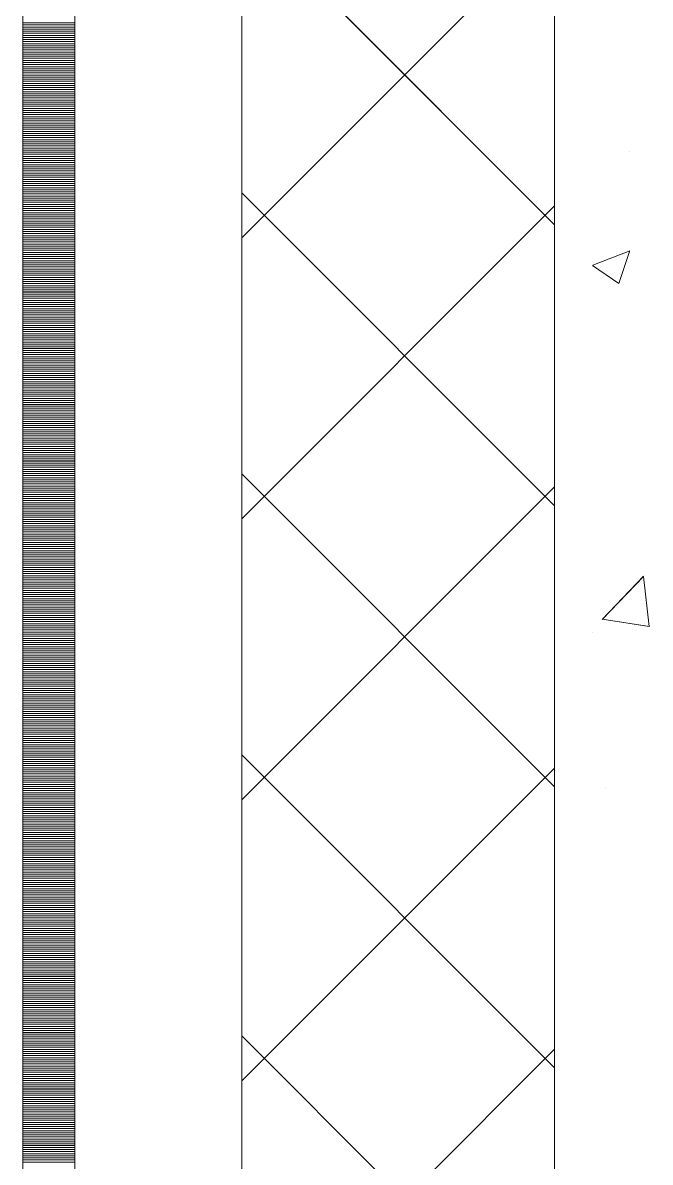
# Model space of a CAD drawing. Header units: millimetres. Extents: x 470010 to 1231400, y -134005 to 421770.
# Drawn here: x 806168 to 806469, y 171361 to 171907 of the extents above; entities that cross this region are included whole.
import ezdxf
from ezdxf.enums import TextEntityAlignment as Align

# ---------------------------------------------------------------- set-up
doc = ezdxf.new("R2010")
doc.units = ezdxf.units.MM
doc.linetypes.add('DASHED', pattern=[19.05, 12.7, -6.35])
doc.layers.get('Defpoints').update_dxf_attribs({"color": 140})
doc.layers.add('АР_Делит', color=120, linetype='Continuous', lineweight=0, plot=False)
for name, color, linetype, lineweight in [('АР_Стены ПЕНОблок', 52, 'Continuous', 20), ('АР_Тонкая', 254, 'Continuous', 5), ('АР_Утеплитель', 31, 'Continuous', 0), ('АР_Штриховка', 8, 'Continuous', 0)]:
    doc.layers.add(name, color=color, linetype=linetype, lineweight=lineweight)
doc.layers.add('РД_Оси_100', color=7, linetype='Continuous', lineweight=0, true_color=0x525252)
doc.styles.add('style1', font='ARIALN.TTF')

# ---------------------------------------------------------------- blocks, each defined once
blk = doc.blocks.new('СОШ_2200_АР_ОСИ_М100_28.05.24')
at = {"layer": 'АР_Делит', "color": 251, "linetype": 'DASHED', "true_color": 0x636466}
blk.add_lwpolyline([(114955, 135155), (114955, -355), (93595.036, -355), (93595.036, 13855), (94145, 13855), (94145, 68320), (66055, 68320), (66055, 13857.73), (83455, 13857.73), (83455, -355), (45245, -355), (45245, 13145), (44695, 13145), (44695, 26755), (45245, 26755), (45245, 68320), (20455, 68320), (20455, 26755), (27955, 26755), (27955, 13145), (-355, 13145), (-355, 100855)], dxfattribs=at)
blk = doc.blocks.new('A$C9108343f')
at = {"layer": 'АР_Стены ПЕНОблок', "color": 18, "linetype": 'Continuous', "lineweight": 20, "true_color": 0x000000}
blk.add_line((140704.09, 313879.49), (140704.09, 237679.49), dxfattribs=at)
at = {"layer": 'АР_Тонкая', "color": 18, "linetype": 'Continuous', "lineweight": 5, "true_color": 0x000000}
for p, q in [((140449.09, 313879.49), (140449.09, 237679.49)), ((140474.09, 313879.49), (140474.09, 237679.49)), ((140474.09, 237679.49), (140474.09, 313879.49)), ((140554.09, 237679.49), (140554.09, 313879.49))]:
    blk.add_line(p, q, dxfattribs=at)
at = {"layer": 'АР_Утеплитель', "color": 18, "linetype": 'Continuous', "lineweight": 0, "true_color": 0x000000}
for p, q in [((140554.09, 313879.49), (140554.09, 237679.49)), ((140704.09, 237679.49), (140704.09, 313879.49))]:
    blk.add_line(p, q, dxfattribs=at)
at = {"layer": 'АР_Штриховка', "color": 18, "linetype": 'Continuous', "lineweight": 0, "true_color": 0x000000}
for p, q in [((140704.09, 272176.49), (140554.09, 272326.49)), ((140554.09, 272170.2), (140704.09, 272320.2)), ((140449.09, 272273.24), (140474.09, 272273.24)), ((140449.09, 272272.24), (140474.09, 272272.24)), ((140449.09, 272271.24), (140474.09, 272271.24)), ((140449.09, 272270.24), (140474.09, 272270.24)), ((140449.09, 272269.24), (140474.09, 272269.24)), ((140449.09, 272268.24), (140474.09, 272268.24)), ((140449.09, 272267.24), (140474.09, 272267.24)), ((140449.09, 272266.24), (140474.09, 272266.24)), ((140449.09, 272265.24), (140474.09, 272265.24)), ((140449.09, 272264.24), (140474.09, 272264.24)), ((140449.09, 272263.24), (140474.09, 272263.24)), ((140449.09, 272262.24), (140474.09, 272262.24)), ((140449.09, 272261.24), (140474.09, 272261.24)), ((140449.09, 272260.24), (140474.09, 272260.24)), ((140449.09, 272259.24), (140474.09, 272259.24)), ((140449.09, 272258.24), (140474.09, 272258.24)), ((140449.09, 272257.24), (140474.09, 272257.24)), ((140449.09, 272256.24), (140474.09, 272256.24)), ((140449.09, 272255.24), (140474.09, 272255.24)), ((140449.09, 272254.24), (140474.09, 272254.24)), ((140449.09, 272253.24), (140474.09, 272253.24)), ((140449.09, 272252.24), (140474.09, 272252.24)), ((140449.09, 272251.24), (140474.09, 272251.24)), ((140449.09, 272250.24), (140474.09, 272250.24)), ((140449.09, 272249.24), (140474.09, 272249.24)), ((140449.09, 272248.24), (140474.09, 272248.24)), ((140449.09, 272247.24), (140474.09, 272247.24)), ((140449.09, 272246.24), (140474.09, 272246.24)), ((140449.09, 272245.24), (140474.09, 272245.24)), ((140449.09, 272244.24), (140474.09, 272244.24)), ((140449.09, 272243.24), (140474.09, 272243.24)), ((140449.09, 272242.24), (140474.09, 272242.24)), ((140449.09, 272241.24), (140474.09, 272241.24)), ((140449.09, 272240.24), (140474.09, 272240.24)), ((140449.09, 272239.24), (140474.09, 272239.24)), ((140449.09, 272238.24), (140474.09, 272238.24)), ((140449.09, 272237.24), (140474.09, 272237.24)), ((140449.09, 272236.24), (140474.09, 272236.24)), ((140449.09, 272235.24), (140474.09, 272235.24)), ((140449.09, 272234.24), (140474.09, 272234.24)), ((140449.09, 272233.24), (140474.09, 272233.24)), ((140449.09, 272232.24), (140474.09, 272232.24)), ((140449.09, 272231.24), (140474.09, 272231.24)), ((140449.09, 272230.24), (140474.09, 272230.24)), ((140449.09, 272229.24), (140474.09, 272229.24)), ((140449.09, 272228.24), (140474.09, 272228.24)), ((140449.09, 272227.24), (140474.09, 272227.24)), ((140449.09, 272226.24), (140474.09, 272226.24)), ((140449.09, 272225.24), (140474.09, 272225.24)), ((140449.09, 272224.24), (140474.09, 272224.24)), ((140449.09, 272223.24), (140474.09, 272223.24)), ((140449.09, 272222.24), (140474.09, 272222.24)), ((140449.09, 272221.24), (140474.09, 272221.24)), ((140449.09, 272220.24), (140474.09, 272220.24)), ((140449.09, 272219.24), (140474.09, 272219.24)), ((140449.09, 272218.24), (140474.09, 272218.24)), ((140449.09, 272217.24), (140474.09, 272217.24)), ((140449.09, 272216.24), (140474.09, 272216.24)), ((140449.09, 272215.24), (140474.09, 272215.24)), ((140449.09, 272214.24), (140474.09, 272214.24)), ((140449.09, 272213.24), (140474.09, 272213.24)), ((140449.09, 272212.24), (140474.09, 272212.24)), ((140449.09, 272211.24), (140474.09, 272211.24)), ((140449.09, 272210.24), (140474.09, 272210.24)), ((140740.09, 272211.55), (140740.09, 272211.55)), ((140449.09, 272209.24), (140474.09, 272209.24)), ((140449.09, 272208.24), (140474.09, 272208.24)), ((140449.09, 272207.24), (140474.09, 272207.24)), ((140449.09, 272206.24), (140474.09, 272206.24)), ((140449.09, 272205.24), (140474.09, 272205.24)), ((140449.09, 272204.24), (140474.09, 272204.24)), ((140449.09, 272203.24), (140474.09, 272203.24)), ((140449.09, 272202.24), (140474.09, 272202.24)), ((140449.09, 272201.24), (140474.09, 272201.24)), ((140449.09, 272200.24), (140474.09, 272200.24)), ((140449.09, 272199.24), (140474.09, 272199.24)), ((140449.09, 272198.24), (140474.09, 272198.24)), ((140449.09, 272197.24), (140474.09, 272197.24)), ((140449.09, 272196.24), (140474.09, 272196.24)), ((140449.09, 272195.24), (140474.09, 272195.24)), ((140449.09, 272194.24), (140474.09, 272194.24)), ((140449.09, 272193.24), (140474.09, 272193.24)), ((140449.09, 272192.24), (140474.09, 272192.24)), ((140449.09, 272191.24), (140474.09, 272191.24)), ((140449.09, 272190.24), (140474.09, 272190.24)), ((140449.09, 272189.24), (140474.09, 272189.24)), ((140449.09, 272188.24), (140474.09, 272188.24)), ((140704.09, 272041.78), (140554.09, 272191.78)), ((140449.09, 272187.24), (140474.09, 272187.24)), ((140449.09, 272186.24), (140474.09, 272186.24)), ((140449.09, 272185.24), (140474.09, 272185.24)), ((140449.09, 272184.24), (140474.09, 272184.24)), ((140449.09, 272183.24), (140474.09, 272183.24)), ((140554.09, 272035.5), (140704.09, 272185.5)), ((140449.09, 272182.24), (140474.09, 272182.24)), ((140449.09, 272181.24), (140474.09, 272181.24)), ((140449.09, 272180.24), (140474.09, 272180.24)), ((140449.09, 272179.24), (140474.09, 272179.24)), ((140449.09, 272178.24), (140474.09, 272178.24)), ((140449.09, 272177.24), (140474.09, 272177.24)), ((140449.09, 272176.24), (140474.09, 272176.24)), ((140449.09, 272175.24), (140474.09, 272175.24)), ((140449.09, 272174.24), (140474.09, 272174.24)), ((140449.09, 272173.24), (140474.09, 272173.24)), ((140449.09, 272172.24), (140474.09, 272172.24)), ((140449.09, 272171.24), (140474.09, 272171.24)), ((140449.09, 272170.24), (140474.09, 272170.24)), ((140449.09, 272169.24), (140474.09, 272169.24)), ((140449.09, 272168.24), (140474.09, 272168.24)), ((140449.09, 272167.24), (140474.09, 272167.24)), ((140449.09, 272166.24), (140474.09, 272166.24)), ((140449.09, 272165.24), (140474.09, 272165.24)), ((140449.09, 272164.24), (140474.09, 272164.24)), ((140449.09, 272163.24), (140474.09, 272163.24)), ((140449.09, 272162.24), (140474.09, 272162.24)), ((140449.09, 272161.24), (140474.09, 272161.24)), ((140722.33, 272157.08), (140740.11, 272163.91)), ((140734.88, 272148.36), (140740.03, 272163.7)), ((140449.09, 272160.24), (140474.09, 272160.24)), ((140449.09, 272159.24), (140474.09, 272159.24)), ((140449.09, 272158.24), (140474.09, 272158.24)), ((140449.09, 272157.24), (140474.09, 272157.24)), ((140449.09, 272156.24), (140474.09, 272156.24)), ((140722.24, 272156.88), (140734.87, 272148.36)), ((140449.09, 272155.24), (140474.09, 272155.24)), ((140449.09, 272154.24), (140474.09, 272154.24)), ((140449.09, 272153.24), (140474.09, 272153.24)), ((140449.09, 272152.24), (140474.09, 272152.24)), ((140449.09, 272151.24), (140474.09, 272151.24)), ((140449.09, 272150.24), (140474.09, 272150.24)), ((140449.09, 272149.24), (140474.09, 272149.24)), ((140449.09, 272148.24), (140474.09, 272148.24)), ((140449.09, 272147.24), (140474.09, 272147.24)), ((140449.09, 272146.24), (140474.09, 272146.24)), ((140449.09, 272145.24), (140474.09, 272145.24)), ((140449.09, 272144.24), (140474.09, 272144.24)), ((140449.09, 272143.24), (140474.09, 272143.24)), ((140449.09, 272142.24), (140474.09, 272142.24)), ((140449.09, 272141.24), (140474.09, 272141.24)), ((140449.09, 272140.24), (140474.09, 272140.24)), ((140449.09, 272139.24), (140474.09, 272139.24)), ((140449.09, 272138.24), (140474.09, 272138.24)), ((140449.09, 272137.24), (140474.09, 272137.24)), ((140449.09, 272136.24), (140474.09, 272136.24)), ((140449.09, 272135.24), (140474.09, 272135.24)), ((140449.09, 272134.24), (140474.09, 272134.24)), ((140449.09, 272133.24), (140474.09, 272133.24)), ((140449.09, 272132.24), (140474.09, 272132.24)), ((140449.09, 272131.24), (140474.09, 272131.24)), ((140449.09, 272130.24), (140474.09, 272130.24)), ((140449.09, 272129.24), (140474.09, 272129.24)), ((140449.09, 272128.24), (140474.09, 272128.24)), ((140449.09, 272127.24), (140474.09, 272127.24)), ((140449.09, 272126.24), (140474.09, 272126.24)), ((140449.09, 272125.24), (140474.09, 272125.24)), ((140449.09, 272124.24), (140474.09, 272124.24)), ((140449.09, 272123.24), (140474.09, 272123.24)), ((140449.09, 272122.24), (140474.09, 272122.24)), ((140449.09, 272121.24), (140474.09, 272121.24)), ((140449.09, 272120.24), (140474.09, 272120.24)), ((140449.09, 272119.24), (140474.09, 272119.24)), ((140449.09, 272118.24), (140474.09, 272118.24)), ((140449.09, 272117.24), (140474.09, 272117.24)), ((140449.09, 272116.24), (140474.09, 272116.24)), ((140449.09, 272115.24), (140474.09, 272115.24)), ((140449.09, 272114.24), (140474.09, 272114.24)), ((140449.09, 272113.24), (140474.09, 272113.24)), ((140449.09, 272112.24), (140474.09, 272112.24)), ((140449.09, 272111.24), (140474.09, 272111.24)), ((140449.09, 272110.24), (140474.09, 272110.24)), ((140449.09, 272109.24), (140474.09, 272109.24)), ((140449.09, 272108.24), (140474.09, 272108.24)), ((140449.09, 272107.24), (140474.09, 272107.24)), ((140449.09, 272106.24), (140474.09, 272106.24)), ((140449.09, 272105.24), (140474.09, 272105.24)), ((140449.09, 272104.24), (140474.09, 272104.24)), ((140449.09, 272103.24), (140474.09, 272103.24)), ((140449.09, 272102.24), (140474.09, 272102.24)), ((140449.09, 272101.24), (140474.09, 272101.24)), ((140449.09, 272100.24), (140474.09, 272100.24)), ((140449.09, 272099.24), (140474.09, 272099.24)), ((140449.09, 272098.24), (140474.09, 272098.24)), ((140449.09, 272097.24), (140474.09, 272097.24)), ((140449.09, 272096.24), (140474.09, 272096.24)), ((140449.09, 272095.24), (140474.09, 272095.24)), ((140449.09, 272094.24), (140474.09, 272094.24)), ((140449.09, 272093.24), (140474.09, 272093.24)), ((140449.09, 272092.24), (140474.09, 272092.24)), ((140449.09, 272091.24), (140474.09, 272091.24)), ((140449.09, 272090.24), (140474.09, 272090.24)), ((140449.09, 272089.24), (140474.09, 272089.24)), ((140449.09, 272088.24), (140474.09, 272088.24)), ((140449.09, 272087.24), (140474.09, 272087.24)), ((140449.09, 272086.24), (140474.09, 272086.24)), ((140449.09, 272085.24), (140474.09, 272085.24)), ((140449.09, 272084.24), (140474.09, 272084.24)), ((140449.09, 272083.24), (140474.09, 272083.24)), ((140449.09, 272082.24), (140474.09, 272082.24)), ((140449.09, 272081.24), (140474.09, 272081.24)), ((140449.09, 272080.24), (140474.09, 272080.24)), ((140449.09, 272079.24), (140474.09, 272079.24)), ((140449.09, 272078.24), (140474.09, 272078.24)), ((140449.09, 272077.24), (140474.09, 272077.24)), ((140449.09, 272076.24), (140474.09, 272076.24)), ((140449.09, 272075.24), (140474.09, 272075.24)), ((140449.09, 272074.24), (140474.09, 272074.24)), ((140449.09, 272073.24), (140474.09, 272073.24)), ((140449.09, 272072.24), (140474.09, 272072.24)), ((140449.09, 272071.24), (140474.09, 272071.24)), ((140449.09, 272070.24), (140474.09, 272070.24)), ((140449.09, 272069.24), (140474.09, 272069.24)), ((140449.09, 272068.24), (140474.09, 272068.24)), ((140449.09, 272067.24), (140474.09, 272067.24)), ((140449.09, 272066.24), (140474.09, 272066.24)), ((140449.09, 272065.24), (140474.09, 272065.24)), ((140449.09, 272064.24), (140474.09, 272064.24)), ((140449.09, 272063.24), (140474.09, 272063.24)), ((140449.09, 272062.24), (140474.09, 272062.24)), ((140449.09, 272061.24), (140474.09, 272061.24)), ((140449.09, 272060.24), (140474.09, 272060.24)), ((140449.09, 272059.24), (140474.09, 272059.24)), ((140449.09, 272058.24), (140474.09, 272058.24)), ((140449.09, 272057.24), (140474.09, 272057.24)), ((140449.09, 272056.24), (140474.09, 272056.24)), ((140449.09, 272055.24), (140474.09, 272055.24)), ((140449.09, 272054.24), (140474.09, 272054.24)), ((140449.09, 272053.24), (140474.09, 272053.24)), ((140449.09, 272052.24), (140474.09, 272052.24)), ((140704.09, 271907.08), (140554.09, 272057.08)), ((140449.09, 272051.24), (140474.09, 272051.24)), ((140449.09, 272050.24), (140474.09, 272050.24)), ((140449.09, 272049.24), (140474.09, 272049.24)), ((140449.09, 272048.24), (140474.09, 272048.24)), ((140449.09, 272047.24), (140474.09, 272047.24)), ((140554.09, 271900.79), (140704.09, 272050.79)), ((140449.09, 272046.24), (140474.09, 272046.24)), ((140449.09, 272045.24), (140474.09, 272045.24)), ((140449.09, 272044.24), (140474.09, 272044.24)), ((140449.09, 272043.24), (140474.09, 272043.24)), ((140449.09, 272042.24), (140474.09, 272042.24)), ((140449.09, 272041.24), (140474.09, 272041.24)), ((140449.09, 272040.24), (140474.09, 272040.24)), ((140449.09, 272039.24), (140474.09, 272039.24)), ((140449.09, 272038.24), (140474.09, 272038.24)), ((140449.09, 272037.24), (140474.09, 272037.24)), ((140449.09, 272036.24), (140474.09, 272036.24)), ((140449.09, 272035.24), (140474.09, 272035.24)), ((140449.09, 272034.24), (140474.09, 272034.24)), ((140449.09, 272033.24), (140474.09, 272033.24)), ((140449.09, 272032.24), (140474.09, 272032.24)), ((140449.09, 272031.24), (140474.09, 272031.24)), ((140449.09, 272030.24), (140474.09, 272030.24)), ((140449.09, 272029.24), (140474.09, 272029.24)), ((140449.09, 272028.24), (140474.09, 272028.24)), ((140449.09, 272027.24), (140474.09, 272027.24)), ((140449.09, 272026.24), (140474.09, 272026.24)), ((140449.09, 272025.24), (140474.09, 272025.24)), ((140449.09, 272024.24), (140474.09, 272024.24)), ((140449.09, 272023.24), (140474.09, 272023.24)), ((140449.09, 272022.24), (140474.09, 272022.24)), ((140449.09, 272021.24), (140474.09, 272021.24)), ((140449.09, 272020.24), (140474.09, 272020.24)), ((140449.09, 272019.24), (140474.09, 272019.24)), ((140449.09, 272018.24), (140474.09, 272018.24)), ((140449.09, 272017.24), (140474.09, 272017.24)), ((140449.09, 272016.24), (140474.09, 272016.24)), ((140449.09, 272015.24), (140474.09, 272015.24)), ((140449.09, 272014.24), (140474.09, 272014.24)), ((140449.09, 272013.24), (140474.09, 272013.24)), ((140449.09, 272012.24), (140474.09, 272012.24)), ((140449.09, 272011.24), (140474.09, 272011.24)), ((140449.09, 272010.24), (140474.09, 272010.24)), ((140449.09, 272009.24), (140474.09, 272009.24)), ((140449.09, 272008.24), (140474.09, 272008.24)), ((140449.09, 272007.24), (140474.09, 272007.24)), ((140449.09, 272006.24), (140474.09, 272006.24)), ((140449.09, 272005.24), (140474.09, 272005.24)), ((140449.09, 272004.24), (140474.09, 272004.24)), ((140449.09, 272003.24), (140474.09, 272003.24)), ((140726.91, 271987.35), (140746.69, 272007.96)), ((140749.48, 271983.84), (140746.67, 272007.96)), ((140449.09, 272002.24), (140474.09, 272002.24)), ((140449.09, 272001.24), (140474.09, 272001.24)), ((140449.09, 272000.24), (140474.09, 272000.24)), ((140449.09, 271999.24), (140474.09, 271999.24)), ((140449.09, 271998.24), (140474.09, 271998.24)), ((140449.09, 271997.24), (140474.09, 271997.24)), ((140449.09, 271996.24), (140474.09, 271996.24)), ((140449.09, 271995.24), (140474.09, 271995.24)), ((140449.09, 271994.24), (140474.09, 271994.24)), ((140449.09, 271993.24), (140474.09, 271993.24)), ((140449.09, 271992.24), (140474.09, 271992.24)), ((140449.09, 271991.24), (140474.09, 271991.24)), ((140449.09, 271990.24), (140474.09, 271990.24)), ((140449.09, 271989.24), (140474.09, 271989.24)), ((140449.09, 271988.24), (140474.09, 271988.24)), ((140449.09, 271987.24), (140474.09, 271987.24)), ((140449.09, 271986.24), (140474.09, 271986.24)), ((140726.89, 271987.39), (140749.48, 271983.88)), ((140449.09, 271985.24), (140474.09, 271985.24)), ((140449.09, 271984.24), (140474.09, 271984.24)), ((140449.09, 271983.24), (140474.09, 271983.24)), ((140449.09, 271982.24), (140474.09, 271982.24)), ((140449.09, 271981.24), (140474.09, 271981.24)), ((140722.13, 271981.04), (140722.13, 271981.04)), ((140449.09, 271980.24), (140474.09, 271980.24)), ((140449.09, 271979.24), (140474.09, 271979.24)), ((140449.09, 271978.24), (140474.09, 271978.24)), ((140449.09, 271977.24), (140474.09, 271977.24)), ((140449.09, 271976.24), (140474.09, 271976.24)), ((140449.09, 271975.24), (140474.09, 271975.24)), ((140449.09, 271974.24), (140474.09, 271974.24)), ((140449.09, 271973.24), (140474.09, 271973.24)), ((140449.09, 271972.24), (140474.09, 271972.24)), ((140449.09, 271971.24), (140474.09, 271971.24)), ((140449.09, 271970.24), (140474.09, 271970.24)), ((140449.09, 271969.24), (140474.09, 271969.24)), ((140449.09, 271968.24), (140474.09, 271968.24)), ((140449.09, 271967.24), (140474.09, 271967.24)), ((140449.09, 271966.24), (140474.09, 271966.24)), ((140449.09, 271965.24), (140474.09, 271965.24)), ((140449.09, 271964.24), (140474.09, 271964.24)), ((140449.09, 271963.24), (140474.09, 271963.24)), ((140449.09, 271962.24), (140474.09, 271962.24)), ((140449.09, 271961.24), (140474.09, 271961.24)), ((140449.09, 271960.24), (140474.09, 271960.24)), ((140449.09, 271959.24), (140474.09, 271959.24)), ((140449.09, 271958.24), (140474.09, 271958.24)), ((140449.09, 271957.24), (140474.09, 271957.24)), ((140449.09, 271956.24), (140474.09, 271956.24)), ((140449.09, 271955.24), (140474.09, 271955.24)), ((140449.09, 271954.24), (140474.09, 271954.24)), ((140449.09, 271953.24), (140474.09, 271953.24)), ((140449.09, 271952.24), (140474.09, 271952.24)), ((140449.09, 271951.24), (140474.09, 271951.24)), ((140449.09, 271950.24), (140474.09, 271950.24)), ((140449.09, 271949.24), (140474.09, 271949.24)), ((140449.09, 271948.24), (140474.09, 271948.24)), ((140449.09, 271947.24), (140474.09, 271947.24)), ((140449.09, 271946.24), (140474.09, 271946.24)), ((140449.09, 271945.24), (140474.09, 271945.24)), ((140449.09, 271944.24), (140474.09, 271944.24)), ((140449.09, 271943.24), (140474.09, 271943.24)), ((140449.09, 271942.24), (140474.09, 271942.24)), ((140449.09, 271941.24), (140474.09, 271941.24)), ((140449.09, 271940.24), (140474.09, 271940.24)), ((140449.09, 271939.24), (140474.09, 271939.24)), ((140449.09, 271938.24), (140474.09, 271938.24)), ((140449.09, 271937.24), (140474.09, 271937.24)), ((140449.09, 271936.24), (140474.09, 271936.24)), ((140449.09, 271935.24), (140474.09, 271935.24)), ((140449.09, 271934.24), (140474.09, 271934.24)), ((140449.09, 271933.24), (140474.09, 271933.24)), ((140449.09, 271932.24), (140474.09, 271932.24)), ((140449.09, 271931.24), (140474.09, 271931.24)), ((140449.09, 271930.24), (140474.09, 271930.24)), ((140449.09, 271929.24), (140474.09, 271929.24)), ((140449.09, 271928.24), (140474.09, 271928.24)), ((140449.09, 271927.24), (140474.09, 271927.24)), ((140449.09, 271926.24), (140474.09, 271926.24)), ((140449.09, 271925.24), (140474.09, 271925.24)), ((140449.09, 271924.24), (140474.09, 271924.24)), ((140449.09, 271923.24), (140474.09, 271923.24)), ((140449.09, 271922.24), (140474.09, 271922.24)), ((140449.09, 271921.24), (140474.09, 271921.24)), ((140704.09, 271772.38), (140554.09, 271922.38)), ((140449.09, 271920.24), (140474.09, 271920.24)), ((140449.09, 271919.24), (140474.09, 271919.24)), ((140449.09, 271918.24), (140474.09, 271918.24)), ((140449.09, 271917.24), (140474.09, 271917.24)), ((140449.09, 271916.24), (140474.09, 271916.24)), ((140449.09, 271915.24), (140474.09, 271915.24)), ((140554.09, 271766.09), (140704.09, 271916.09)), ((140449.09, 271914.24), (140474.09, 271914.24)), ((140449.09, 271913.24), (140474.09, 271913.24)), ((140449.09, 271912.24), (140474.09, 271912.24)), ((140449.09, 271911.24), (140474.09, 271911.24)), ((140449.09, 271910.24), (140474.09, 271910.24)), ((140449.09, 271909.24), (140474.09, 271909.24)), ((140449.09, 271908.24), (140474.09, 271908.24)), ((140449.09, 271907.24), (140474.09, 271907.24)), ((140449.09, 271906.24), (140474.09, 271906.24)), ((140449.09, 271905.24), (140474.09, 271905.24)), ((140728.43, 271906.3), (140728.43, 271906.3)), ((140449.09, 271904.24), (140474.09, 271904.24)), ((140449.09, 271903.24), (140474.09, 271903.24)), ((140449.09, 271902.24), (140474.09, 271902.24)), ((140449.09, 271901.24), (140474.09, 271901.24)), ((140449.09, 271900.24), (140474.09, 271900.24)), ((140449.09, 271899.24), (140474.09, 271899.24)), ((140449.09, 271898.24), (140474.09, 271898.24)), ((140449.09, 271897.24), (140474.09, 271897.24)), ((140449.09, 271896.24), (140474.09, 271896.24)), ((140449.09, 271895.24), (140474.09, 271895.24)), ((140449.09, 271894.24), (140474.09, 271894.24)), ((140449.09, 271893.24), (140474.09, 271893.24)), ((140449.09, 271892.24), (140474.09, 271892.24)), ((140449.09, 271891.24), (140474.09, 271891.24)), ((140449.09, 271890.24), (140474.09, 271890.24)), ((140449.09, 271889.24), (140474.09, 271889.24)), ((140449.09, 271888.24), (140474.09, 271888.24)), ((140449.09, 271887.24), (140474.09, 271887.24)), ((140449.09, 271886.24), (140474.09, 271886.24)), ((140449.09, 271885.24), (140474.09, 271885.24)), ((140449.09, 271884.24), (140474.09, 271884.24)), ((140449.09, 271883.24), (140474.09, 271883.24)), ((140449.09, 271882.24), (140474.09, 271882.24)), ((140449.09, 271881.24), (140474.09, 271881.24)), ((140449.09, 271880.24), (140474.09, 271880.24)), ((140449.09, 271879.24), (140474.09, 271879.24)), ((140449.09, 271878.24), (140474.09, 271878.24)), ((140449.09, 271877.24), (140474.09, 271877.24)), ((140449.09, 271876.24), (140474.09, 271876.24)), ((140449.09, 271875.24), (140474.09, 271875.24)), ((140449.09, 271874.24), (140474.09, 271874.24)), ((140449.09, 271873.24), (140474.09, 271873.24)), ((140449.09, 271872.24), (140474.09, 271872.24)), ((140449.09, 271871.24), (140474.09, 271871.24)), ((140449.09, 271870.24), (140474.09, 271870.24)), ((140449.09, 271869.24), (140474.09, 271869.24)), ((140449.09, 271868.24), (140474.09, 271868.24)), ((140449.09, 271867.24), (140474.09, 271867.24)), ((140449.09, 271866.24), (140474.09, 271866.24)), ((140449.09, 271865.24), (140474.09, 271865.24)), ((140449.09, 271864.24), (140474.09, 271864.24)), ((140449.09, 271863.24), (140474.09, 271863.24)), ((140449.09, 271862.24), (140474.09, 271862.24)), ((140449.09, 271861.24), (140474.09, 271861.24)), ((140449.09, 271860.24), (140474.09, 271860.24)), ((140449.09, 271859.24), (140474.09, 271859.24)), ((140449.09, 271858.24), (140474.09, 271858.24)), ((140449.09, 271857.24), (140474.09, 271857.24)), ((140449.09, 271856.24), (140474.09, 271856.24)), ((140449.09, 271855.24), (140474.09, 271855.24)), ((140449.09, 271854.24), (140474.09, 271854.24)), ((140449.09, 271853.24), (140474.09, 271853.24)), ((140449.09, 271852.24), (140474.09, 271852.24)), ((140449.09, 271851.24), (140474.09, 271851.24)), ((140449.09, 271850.24), (140474.09, 271850.24)), ((140449.09, 271849.24), (140474.09, 271849.24)), ((140449.09, 271848.24), (140474.09, 271848.24)), ((140449.09, 271847.24), (140474.09, 271847.24)), ((140449.09, 271846.24), (140474.09, 271846.24)), ((140449.09, 271845.24), (140474.09, 271845.24)), ((140449.09, 271844.24), (140474.09, 271844.24)), ((140449.09, 271843.24), (140474.09, 271843.24)), ((140449.09, 271842.24), (140474.09, 271842.24)), ((140449.09, 271841.24), (140474.09, 271841.24)), ((140449.09, 271840.24), (140474.09, 271840.24)), ((140449.09, 271839.24), (140474.09, 271839.24)), ((140449.09, 271838.24), (140474.09, 271838.24)), ((140449.09, 271837.24), (140474.09, 271837.24)), ((140449.09, 271836.24), (140474.09, 271836.24)), ((140449.09, 271835.24), (140474.09, 271835.24)), ((140449.09, 271834.24), (140474.09, 271834.24)), ((140449.09, 271833.24), (140474.09, 271833.24)), ((140449.09, 271832.24), (140474.09, 271832.24)), ((140449.09, 271831.24), (140474.09, 271831.24)), ((140449.09, 271830.24), (140474.09, 271830.24)), ((140449.09, 271829.24), (140474.09, 271829.24)), ((140449.09, 271828.24), (140474.09, 271828.24)), ((140449.09, 271827.24), (140474.09, 271827.24)), ((140449.09, 271826.24), (140474.09, 271826.24)), ((140449.09, 271825.24), (140474.09, 271825.24)), ((140449.09, 271824.24), (140474.09, 271824.24)), ((140449.09, 271823.24), (140474.09, 271823.24)), ((140449.09, 271822.24), (140474.09, 271822.24)), ((140449.09, 271821.24), (140474.09, 271821.24)), ((140449.09, 271820.24), (140474.09, 271820.24)), ((140449.09, 271819.24), (140474.09, 271819.24)), ((140449.09, 271818.24), (140474.09, 271818.24)), ((140449.09, 271817.24), (140474.09, 271817.24)), ((140449.09, 271816.24), (140474.09, 271816.24)), ((140449.09, 271815.24), (140474.09, 271815.24)), ((140449.09, 271814.24), (140474.09, 271814.24)), ((140449.09, 271813.24), (140474.09, 271813.24)), ((140449.09, 271812.24), (140474.09, 271812.24)), ((140449.09, 271811.24), (140474.09, 271811.24)), ((140449.09, 271810.24), (140474.09, 271810.24)), ((140449.09, 271809.24), (140474.09, 271809.24)), ((140449.09, 271808.24), (140474.09, 271808.24)), ((140449.09, 271807.24), (140474.09, 271807.24)), ((140449.09, 271806.24), (140474.09, 271806.24)), ((140449.09, 271805.24), (140474.09, 271805.24)), ((140449.09, 271804.24), (140474.09, 271804.24)), ((140449.09, 271803.24), (140474.09, 271803.24)), ((140449.09, 271802.24), (140474.09, 271802.24)), ((140449.09, 271801.24), (140474.09, 271801.24)), ((140449.09, 271800.24), (140474.09, 271800.24)), ((140449.09, 271799.24), (140474.09, 271799.24)), ((140449.09, 271798.24), (140474.09, 271798.24)), ((140449.09, 271797.24), (140474.09, 271797.24)), ((140449.09, 271796.24), (140474.09, 271796.24)), ((140449.09, 271795.24), (140474.09, 271795.24)), ((140449.09, 271794.24), (140474.09, 271794.24)), ((140449.09, 271793.24), (140474.09, 271793.24)), ((140449.09, 271792.24), (140474.09, 271792.24)), ((140449.09, 271791.24), (140474.09, 271791.24)), ((140449.09, 271790.24), (140474.09, 271790.24)), ((140449.09, 271789.24), (140474.09, 271789.24)), ((140449.09, 271788.24), (140474.09, 271788.24)), ((140449.09, 271787.24), (140474.09, 271787.24)), ((140449.09, 271786.24), (140474.09, 271786.24)), ((140449.09, 271785.24), (140474.09, 271785.24)), ((140449.09, 271784.24), (140474.09, 271784.24)), ((140704.09, 271637.67), (140554.09, 271787.67)), ((140449.09, 271783.24), (140474.09, 271783.24)), ((140449.09, 271782.24), (140474.09, 271782.24)), ((140449.09, 271781.24), (140474.09, 271781.24)), ((140449.09, 271780.24), (140474.09, 271780.24)), ((140449.09, 271779.24), (140474.09, 271779.24)), ((140554.09, 271631.39), (140704.09, 271781.39)), ((140449.09, 271778.24), (140474.09, 271778.24)), ((140449.09, 271777.24), (140474.09, 271777.24)), ((140449.09, 271776.24), (140474.09, 271776.24)), ((140449.09, 271775.24), (140474.09, 271775.24)), ((140449.09, 271774.24), (140474.09, 271774.24)), ((140449.09, 271773.24), (140474.09, 271773.24)), ((140449.09, 271772.24), (140474.09, 271772.24)), ((140449.09, 271771.24), (140474.09, 271771.24)), ((140449.09, 271770.24), (140474.09, 271770.24)), ((140449.09, 271769.24), (140474.09, 271769.24)), ((140449.09, 271768.24), (140474.09, 271768.24)), ((140449.09, 271767.24), (140474.09, 271767.24)), ((140449.09, 271766.24), (140474.09, 271766.24)), ((140449.09, 271765.24), (140474.09, 271765.24)), ((140449.09, 271764.24), (140474.09, 271764.24)), ((140449.09, 271763.24), (140474.09, 271763.24)), ((140449.09, 271762.24), (140474.09, 271762.24)), ((140449.09, 271761.24), (140474.09, 271761.24)), ((140449.09, 271760.24), (140474.09, 271760.24)), ((140449.09, 271759.24), (140474.09, 271759.24)), ((140449.09, 271758.24), (140474.09, 271758.24)), ((140449.09, 271757.24), (140474.09, 271757.24)), ((140449.09, 271756.24), (140474.09, 271756.24)), ((140449.09, 271755.24), (140474.09, 271755.24)), ((140449.09, 271754.24), (140474.09, 271754.24)), ((140449.09, 271753.24), (140474.09, 271753.24)), ((140449.09, 271752.24), (140474.09, 271752.24)), ((140449.09, 271751.24), (140474.09, 271751.24)), ((140449.09, 271750.24), (140474.09, 271750.24)), ((140449.09, 271749.24), (140474.09, 271749.24)), ((140449.09, 271748.24), (140474.09, 271748.24)), ((140449.09, 271747.24), (140474.09, 271747.24)), ((140449.09, 271746.24), (140474.09, 271746.24)), ((140449.09, 271745.24), (140474.09, 271745.24)), ((140449.09, 271744.24), (140474.09, 271744.24)), ((140449.09, 271743.24), (140474.09, 271743.24)), ((140449.09, 271742.24), (140474.09, 271742.24)), ((140449.09, 271741.24), (140474.09, 271741.24)), ((140449.09, 271740.24), (140474.09, 271740.24)), ((140449.09, 271739.24), (140474.09, 271739.24)), ((140449.09, 271738.24), (140474.09, 271738.24)), ((140449.09, 271737.24), (140474.09, 271737.24)), ((140449.09, 271736.24), (140474.09, 271736.24)), ((140449.09, 271735.24), (140474.09, 271735.24)), ((140449.09, 271734.24), (140474.09, 271734.24)), ((140449.09, 271733.24), (140474.09, 271733.24)), ((140449.09, 271732.24), (140474.09, 271732.24)), ((140449.09, 271731.24), (140474.09, 271731.24)), ((140449.09, 271730.24), (140474.09, 271730.24)), ((140449.09, 271729.24), (140474.09, 271729.24)), ((140449.09, 271728.24), (140474.09, 271728.24)), ((140449.09, 271727.24), (140474.09, 271727.24))]:
    blk.add_line(p, q, dxfattribs=at)
at = {"layer": 'РД_Оси_100'}
blk.add_blockref('СОШ_2200_АР_ОСИ_М100_28.05.24', (140804.09, 223079.49), dxfattribs=at)
at = {"layer": 'Defpoints', "color": 18, "true_color": 0x000000, "style": 'style1'}
for p in [(143949.34, 316089.12), (143974.98, 281639.5), (143890.4, 273244.71), (143839.99, 264276.81), (143967.75, 254892.38), (12251.96, 104178.14), (12382.58, 96023.14)]:
    blk.add_attdef('АР-ПОМЕЩЕНИЕ:НАИМЕНОВАНИЕ', text='', height=100, dxfattribs=at).set_placement(p, align=Align.MIDDLE)
at = {"layer": 'Defpoints', "color": 18, "true_color": 0x000000, "style": 'style1', "flags": 8}
for p in [(143951.3, 279099.09), (143848.34, 269251.11), (143875.33, 260094.25), (144049.74, 250824.7), (163419.28, 238153.36), (155897.46, 237965.97), (183037.2, 237965.97), (143342.94, 237876.19)]:
    blk.add_attdef('АР-ПОМЕЩЕНИЕ:НАИМЕНОВАНИЕ', text='', height=100, dxfattribs=at).set_placement(p, align=Align.MIDDLE)

msp = doc.modelspace()

# ---------------------------------------------------------------- linework, layer by layer
at = {"layer": 'АР_Стены ПЕНОблок', "color": 18, "linetype": 'Continuous', "lineweight": 20, "true_color": 0x000000}
msp.add_line((806422.706, 213513.251), (806422.706, 137313.251), dxfattribs=at)
at = {"layer": 'АР_Тонкая', "color": 18, "linetype": 'Continuous', "lineweight": 5, "true_color": 0x000000}
for p, q in [((806167.706, 213513.251), (806167.706, 137313.251)), ((806192.706, 213513.251), (806192.706, 137313.251)), ((806192.706, 137313.251), (806192.706, 213513.251)), ((806272.706, 137313.251), (806272.706, 213513.251))]:
    msp.add_line(p, q, dxfattribs=at)
at = {"layer": 'АР_Утеплитель', "color": 18, "linetype": 'Continuous', "lineweight": 0, "true_color": 0x000000}
for p, q in [((806272.706, 213513.251), (806272.706, 137313.251)), ((806422.706, 137313.251), (806422.706, 213513.251))]:
    msp.add_line(p, q, dxfattribs=at)
at = {"layer": 'АР_Штриховка', "color": 18, "linetype": 'Continuous', "lineweight": 0, "true_color": 0x000000}
for p, q in [((806422.706, 171810.246), (806272.706, 171960.246)), ((806272.706, 171803.959), (806422.706, 171953.959)), ((806167.706, 171907), (806192.706, 171907)), ((806167.706, 171906), (806192.706, 171906)), ((806167.706, 171905), (806192.706, 171905)), ((806167.706, 171904), (806192.706, 171904)), ((806167.706, 171903), (806192.706, 171903)), ((806167.706, 171902), (806192.706, 171902)), ((806167.706, 171901), (806192.706, 171901)), ((806167.706, 171900), (806192.706, 171900)), ((806167.706, 171899), (806192.706, 171899)), ((806167.706, 171898), (806192.706, 171898)), ((806167.706, 171897), (806192.706, 171897)), ((806167.706, 171896), (806192.706, 171896)), ((806167.706, 171895), (806192.706, 171895)), ((806167.706, 171894), (806192.706, 171894)), ((806167.706, 171893), (806192.706, 171893)), ((806167.706, 171892), (806192.706, 171892)), ((806167.706, 171891), (806192.706, 171891)), ((806167.706, 171890), (806192.706, 171890)), ((806167.706, 171889), (806192.706, 171889)), ((806167.706, 171888), (806192.706, 171888)), ((806167.706, 171887), (806192.706, 171887)), ((806167.706, 171886), (806192.706, 171886)), ((806167.706, 171885), (806192.706, 171885)), ((806167.706, 171884), (806192.706, 171884)), ((806167.706, 171883), (806192.706, 171883)), ((806167.706, 171882), (806192.706, 171882)), ((806167.706, 171881), (806192.706, 171881)), ((806167.706, 171880), (806192.706, 171880)), ((806167.706, 171879), (806192.706, 171879)), ((806167.706, 171878), (806192.706, 171878)), ((806167.706, 171877), (806192.706, 171877)), ((806167.706, 171876), (806192.706, 171876)), ((806167.706, 171875), (806192.706, 171875)), ((806167.706, 171874), (806192.706, 171874)), ((806167.706, 171873), (806192.706, 171873)), ((806167.706, 171872), (806192.706, 171872)), ((806167.706, 171871), (806192.706, 171871)), ((806167.706, 171870), (806192.706, 171870)), ((806167.706, 171869), (806192.706, 171869)), ((806167.706, 171868), (806192.706, 171868)), ((806167.706, 171867), (806192.706, 171867)), ((806167.706, 171866), (806192.706, 171866)), ((806167.706, 171865), (806192.706, 171865)), ((806167.706, 171864), (806192.706, 171864)), ((806167.706, 171863), (806192.706, 171863)), ((806167.706, 171862), (806192.706, 171862)), ((806167.706, 171861), (806192.706, 171861)), ((806167.706, 171860), (806192.706, 171860)), ((806167.706, 171859), (806192.706, 171859)), ((806167.706, 171858), (806192.706, 171858)), ((806167.706, 171857), (806192.706, 171857)), ((806167.706, 171856), (806192.706, 171856)), ((806167.706, 171855), (806192.706, 171855)), ((806167.706, 171854), (806192.706, 171854)), ((806167.706, 171853), (806192.706, 171853)), ((806167.706, 171852), (806192.706, 171852)), ((806167.706, 171851), (806192.706, 171851)), ((806167.706, 171850), (806192.706, 171850)), ((806167.706, 171849), (806192.706, 171849)), ((806167.706, 171848), (806192.706, 171848)), ((806167.706, 171847), (806192.706, 171847)), ((806167.706, 171846), (806192.706, 171846)), ((806167.706, 171845), (806192.706, 171845)), ((806167.706, 171844), (806192.706, 171844)), ((806167.706, 171843), (806192.706, 171843)), ((806167.706, 171842), (806192.706, 171842)), ((806167.706, 171841), (806192.706, 171841)), ((806167.706, 171840), (806192.706, 171840)), ((806167.706, 171839), (806192.706, 171839)), ((806167.706, 171838), (806192.706, 171838)), ((806167.706, 171837), (806192.706, 171837)), ((806167.706, 171836), (806192.706, 171836)), ((806167.706, 171835), (806192.706, 171835)), ((806167.706, 171834), (806192.706, 171834)), ((806167.706, 171833), (806192.706, 171833)), ((806167.706, 171832), (806192.706, 171832)), ((806167.706, 171831), (806192.706, 171831)), ((806167.706, 171830), (806192.706, 171830)), ((806167.706, 171829), (806192.706, 171829)), ((806167.706, 171828), (806192.706, 171828)), ((806167.706, 171827), (806192.706, 171827)), ((806167.706, 171826), (806192.706, 171826)), ((806167.706, 171825), (806192.706, 171825)), ((806167.706, 171824), (806192.706, 171824)), ((806167.706, 171823), (806192.706, 171823)), ((806167.706, 171822), (806192.706, 171822)), ((806422.706, 171675.542), (806272.706, 171825.542)), ((806167.706, 171821), (806192.706, 171821)), ((806167.706, 171820), (806192.706, 171820)), ((806167.706, 171819), (806192.706, 171819)), ((806167.706, 171818), (806192.706, 171818)), ((806167.706, 171817), (806192.706, 171817)), ((806272.706, 171669.255), (806422.706, 171819.255)), ((806167.706, 171816), (806192.706, 171816)), ((806167.706, 171815), (806192.706, 171815)), ((806167.706, 171814), (806192.706, 171814)), ((806167.706, 171813), (806192.706, 171813)), ((806167.706, 171812), (806192.706, 171812)), ((806167.706, 171811), (806192.706, 171811)), ((806167.706, 171810), (806192.706, 171810)), ((806167.706, 171809), (806192.706, 171809)), ((806167.706, 171808), (806192.706, 171808)), ((806167.706, 171807), (806192.706, 171807)), ((806167.706, 171806), (806192.706, 171806)), ((806167.706, 171805), (806192.706, 171805)), ((806167.706, 171804), (806192.706, 171804)), ((806167.706, 171803), (806192.706, 171803)), ((806167.706, 171802), (806192.706, 171802)), ((806167.706, 171801), (806192.706, 171801)), ((806167.706, 171800), (806192.706, 171800)), ((806167.706, 171799), (806192.706, 171799)), ((806167.706, 171798), (806192.706, 171798)), ((806167.706, 171797), (806192.706, 171797)), ((806167.706, 171796), (806192.706, 171796)), ((806167.706, 171795), (806192.706, 171795)), ((806440.939, 171790.837), (806458.723, 171797.663)), ((806453.491, 171782.113), (806458.641, 171797.462)), ((806167.706, 171794), (806192.706, 171794)), ((806167.706, 171793), (806192.706, 171793)), ((806167.706, 171792), (806192.706, 171792)), ((806167.706, 171791), (806192.706, 171791)), ((806167.706, 171790), (806192.706, 171790)), ((806167.706, 171789), (806192.706, 171789)), ((806440.848, 171790.637), (806453.483, 171782.115)), ((806167.706, 171788), (806192.706, 171788)), ((806167.706, 171787), (806192.706, 171787)), ((806167.706, 171786), (806192.706, 171786)), ((806167.706, 171785), (806192.706, 171785)), ((806167.706, 171784), (806192.706, 171784)), ((806167.706, 171783), (806192.706, 171783)), ((806167.706, 171782), (806192.706, 171782)), ((806167.706, 171781), (806192.706, 171781)), ((806167.706, 171780), (806192.706, 171780)), ((806167.706, 171779), (806192.706, 171779)), ((806167.706, 171778), (806192.706, 171778)), ((806167.706, 171777), (806192.706, 171777)), ((806167.706, 171776), (806192.706, 171776)), ((806167.706, 171775), (806192.706, 171775)), ((806167.706, 171774), (806192.706, 171774)), ((806167.706, 171773), (806192.706, 171773)), ((806167.706, 171772), (806192.706, 171772)), ((806167.706, 171771), (806192.706, 171771)), ((806167.706, 171770), (806192.706, 171770)), ((806167.706, 171769), (806192.706, 171769)), ((806167.706, 171768), (806192.706, 171768)), ((806167.706, 171767), (806192.706, 171767)), ((806167.706, 171766), (806192.706, 171766)), ((806167.706, 171765), (806192.706, 171765)), ((806167.706, 171764), (806192.706, 171764)), ((806167.706, 171763), (806192.706, 171763)), ((806167.706, 171762), (806192.706, 171762)), ((806167.706, 171761), (806192.706, 171761)), ((806167.706, 171760), (806192.706, 171760)), ((806167.706, 171759), (806192.706, 171759)), ((806167.706, 171758), (806192.706, 171758)), ((806167.706, 171757), (806192.706, 171757)), ((806167.706, 171756), (806192.706, 171756)), ((806167.706, 171755), (806192.706, 171755)), ((806167.706, 171754), (806192.706, 171754)), ((806167.706, 171753), (806192.706, 171753)), ((806167.706, 171752), (806192.706, 171752)), ((806167.706, 171751), (806192.706, 171751)), ((806167.706, 171750), (806192.706, 171750)), ((806167.706, 171749), (806192.706, 171749)), ((806167.706, 171748), (806192.706, 171748)), ((806167.706, 171747), (806192.706, 171747)), ((806167.706, 171746), (806192.706, 171746)), ((806167.706, 171745), (806192.706, 171745)), ((806167.706, 171744), (806192.706, 171744)), ((806167.706, 171743), (806192.706, 171743)), ((806167.706, 171742), (806192.706, 171742)), ((806167.706, 171741), (806192.706, 171741)), ((806167.706, 171740), (806192.706, 171740)), ((806167.706, 171739), (806192.706, 171739)), ((806167.706, 171738), (806192.706, 171738)), ((806167.706, 171737), (806192.706, 171737)), ((806167.706, 171736), (806192.706, 171736)), ((806167.706, 171735), (806192.706, 171735)), ((806167.706, 171734), (806192.706, 171734)), ((806167.706, 171733), (806192.706, 171733)), ((806167.706, 171732), (806192.706, 171732)), ((806167.706, 171731), (806192.706, 171731)), ((806167.706, 171730), (806192.706, 171730)), ((806167.706, 171729), (806192.706, 171729)), ((806167.706, 171728), (806192.706, 171728)), ((806167.706, 171727), (806192.706, 171727)), ((806167.706, 171726), (806192.706, 171726)), ((806167.706, 171725), (806192.706, 171725)), ((806167.706, 171724), (806192.706, 171724)), ((806167.706, 171723), (806192.706, 171723)), ((806167.706, 171722), (806192.706, 171722)), ((806167.706, 171721), (806192.706, 171721)), ((806167.706, 171720), (806192.706, 171720)), ((806167.706, 171719), (806192.706, 171719)), ((806167.706, 171718), (806192.706, 171718)), ((806167.706, 171717), (806192.706, 171717)), ((806167.706, 171716), (806192.706, 171716)), ((806167.706, 171715), (806192.706, 171715)), ((806167.706, 171714), (806192.706, 171714)), ((806167.706, 171713), (806192.706, 171713)), ((806167.706, 171712), (806192.706, 171712)), ((806167.706, 171711), (806192.706, 171711)), ((806167.706, 171710), (806192.706, 171710)), ((806167.706, 171709), (806192.706, 171709)), ((806167.706, 171708), (806192.706, 171708)), ((806167.706, 171707), (806192.706, 171707)), ((806167.706, 171706), (806192.706, 171706)), ((806167.706, 171705), (806192.706, 171705)), ((806167.706, 171704), (806192.706, 171704)), ((806167.706, 171703), (806192.706, 171703)), ((806167.706, 171702), (806192.706, 171702)), ((806167.706, 171701), (806192.706, 171701)), ((806167.706, 171700), (806192.706, 171700)), ((806167.706, 171699), (806192.706, 171699)), ((806167.706, 171698), (806192.706, 171698)), ((806167.706, 171697), (806192.706, 171697)), ((806167.706, 171696), (806192.706, 171696)), ((806167.706, 171695), (806192.706, 171695)), ((806167.706, 171694), (806192.706, 171694)), ((806167.706, 171693), (806192.706, 171693)), ((806167.706, 171692), (806192.706, 171692)), ((806167.706, 171691), (806192.706, 171691)), ((806422.706, 171540.838), (806272.706, 171690.838)), ((806167.706, 171690), (806192.706, 171690)), ((806167.706, 171689), (806192.706, 171689)), ((806167.706, 171688), (806192.706, 171688)), ((806167.706, 171687), (806192.706, 171687)), ((806167.706, 171686), (806192.706, 171686)), ((806167.706, 171685), (806192.706, 171685)), ((806167.706, 171684), (806192.706, 171684)), ((806167.706, 171683), (806192.706, 171683)), ((806167.706, 171682), (806192.706, 171682)), ((806167.706, 171681), (806192.706, 171681)), ((806167.706, 171680), (806192.706, 171680)), ((806272.706, 171534.551), (806422.706, 171684.551)), ((806167.706, 171679), (806192.706, 171679)), ((806167.706, 171678), (806192.706, 171678)), ((806167.706, 171677), (806192.706, 171677)), ((806167.706, 171676), (806192.706, 171676)), ((806167.706, 171675), (806192.706, 171675)), ((806167.706, 171674), (806192.706, 171674)), ((806167.706, 171673), (806192.706, 171673)), ((806167.706, 171672), (806192.706, 171672)), ((806167.706, 171671), (806192.706, 171671)), ((806167.706, 171670), (806192.706, 171670)), ((806167.706, 171669), (806192.706, 171669)), ((806167.706, 171668), (806192.706, 171668)), ((806167.706, 171667), (806192.706, 171667)), ((806167.706, 171666), (806192.706, 171666)), ((806167.706, 171665), (806192.706, 171665)), ((806167.706, 171664), (806192.706, 171664)), ((806167.706, 171663), (806192.706, 171663)), ((806167.706, 171662), (806192.706, 171662)), ((806167.706, 171661), (806192.706, 171661)), ((806167.706, 171660), (806192.706, 171660)), ((806167.706, 171659), (806192.706, 171659)), ((806167.706, 171658), (806192.706, 171658)), ((806167.706, 171657), (806192.706, 171657)), ((806167.706, 171656), (806192.706, 171656)), ((806167.706, 171655), (806192.706, 171655)), ((806167.706, 171654), (806192.706, 171654)), ((806167.706, 171653), (806192.706, 171653)), ((806167.706, 171652), (806192.706, 171652)), ((806167.706, 171651), (806192.706, 171651)), ((806167.706, 171650), (806192.706, 171650)), ((806167.706, 171649), (806192.706, 171649)), ((806167.706, 171648), (806192.706, 171648)), ((806167.706, 171647), (806192.706, 171647)), ((806167.706, 171646), (806192.706, 171646)), ((806167.706, 171645), (806192.706, 171645)), ((806167.706, 171644), (806192.706, 171644)), ((806167.706, 171643), (806192.706, 171643)), ((806167.706, 171642), (806192.706, 171642)), ((806445.523, 171621.103), (806465.307, 171641.722)), ((806468.088, 171617.597), (806465.281, 171641.719)), ((806167.706, 171641), (806192.706, 171641)), ((806167.706, 171640), (806192.706, 171640)), ((806167.706, 171639), (806192.706, 171639)), ((806167.706, 171638), (806192.706, 171638)), ((806167.706, 171637), (806192.706, 171637)), ((806167.706, 171636), (806192.706, 171636)), ((806167.706, 171635), (806192.706, 171635)), ((806167.706, 171634), (806192.706, 171634)), ((806167.706, 171633), (806192.706, 171633)), ((806167.706, 171632), (806192.706, 171632)), ((806167.706, 171631), (806192.706, 171631)), ((806167.706, 171630), (806192.706, 171630)), ((806167.706, 171629), (806192.706, 171629)), ((806167.706, 171628), (806192.706, 171628)), ((806167.706, 171627), (806192.706, 171627)), ((806167.706, 171626), (806192.706, 171626)), ((806167.706, 171625), (806192.706, 171625)), ((806167.706, 171624), (806192.706, 171624)), ((806167.706, 171623), (806192.706, 171623)), ((806167.706, 171622), (806192.706, 171622)), ((806167.706, 171621), (806192.706, 171621)), ((806167.706, 171620), (806192.706, 171620)), ((806445.504, 171621.143), (806468.094, 171617.64)), ((806167.706, 171619), (806192.706, 171619)), ((806167.706, 171618), (806192.706, 171618)), ((806167.706, 171617), (806192.706, 171617)), ((806167.706, 171616), (806192.706, 171616)), ((806167.706, 171615), (806192.706, 171615)), ((806167.706, 171614), (806192.706, 171614)), ((806167.706, 171613), (806192.706, 171613)), ((806167.706, 171612), (806192.706, 171612)), ((806167.706, 171611), (806192.706, 171611)), ((806167.706, 171610), (806192.706, 171610)), ((806167.706, 171609), (806192.706, 171609)), ((806167.706, 171608), (806192.706, 171608)), ((806167.706, 171607), (806192.706, 171607)), ((806167.706, 171606), (806192.706, 171606)), ((806167.706, 171605), (806192.706, 171605)), ((806167.706, 171604), (806192.706, 171604)), ((806167.706, 171603), (806192.706, 171603)), ((806167.706, 171602), (806192.706, 171602)), ((806167.706, 171601), (806192.706, 171601)), ((806167.706, 171600), (806192.706, 171600)), ((806167.706, 171599), (806192.706, 171599)), ((806167.706, 171598), (806192.706, 171598)), ((806167.706, 171597), (806192.706, 171597)), ((806167.706, 171596), (806192.706, 171596)), ((806167.706, 171595), (806192.706, 171595)), ((806167.706, 171594), (806192.706, 171594)), ((806167.706, 171593), (806192.706, 171593)), ((806167.706, 171592), (806192.706, 171592)), ((806167.706, 171591), (806192.706, 171591)), ((806167.706, 171590), (806192.706, 171590)), ((806167.706, 171589), (806192.706, 171589)), ((806167.706, 171588), (806192.706, 171588)), ((806167.706, 171587), (806192.706, 171587)), ((806167.706, 171586), (806192.706, 171586)), ((806167.706, 171585), (806192.706, 171585)), ((806167.706, 171584), (806192.706, 171584)), ((806167.706, 171583), (806192.706, 171583)), ((806167.706, 171582), (806192.706, 171582)), ((806167.706, 171581), (806192.706, 171581)), ((806167.706, 171580), (806192.706, 171580)), ((806167.706, 171579), (806192.706, 171579)), ((806167.706, 171578), (806192.706, 171578)), ((806167.706, 171577), (806192.706, 171577)), ((806167.706, 171576), (806192.706, 171576)), ((806167.706, 171575), (806192.706, 171575)), ((806167.706, 171574), (806192.706, 171574)), ((806167.706, 171573), (806192.706, 171573)), ((806167.706, 171572), (806192.706, 171572)), ((806167.706, 171571), (806192.706, 171571)), ((806167.706, 171570), (806192.706, 171570)), ((806167.706, 171569), (806192.706, 171569)), ((806167.706, 171568), (806192.706, 171568)), ((806167.706, 171567), (806192.706, 171567)), ((806167.706, 171566), (806192.706, 171566)), ((806167.706, 171565), (806192.706, 171565)), ((806167.706, 171564), (806192.706, 171564)), ((806167.706, 171563), (806192.706, 171563)), ((806167.706, 171562), (806192.706, 171562)), ((806167.706, 171561), (806192.706, 171561)), ((806167.706, 171560), (806192.706, 171560)), ((806167.706, 171559), (806192.706, 171559)), ((806167.706, 171558), (806192.706, 171558)), ((806167.706, 171557), (806192.706, 171557)), ((806167.706, 171556), (806192.706, 171556)), ((806167.706, 171555), (806192.706, 171555)), ((806167.706, 171554), (806192.706, 171554)), ((806422.706, 171406.134), (806272.706, 171556.134)), ((806167.706, 171553), (806192.706, 171553)), ((806167.706, 171552), (806192.706, 171552)), ((806167.706, 171551), (806192.706, 171551)), ((806167.706, 171550), (806192.706, 171550)), ((806167.706, 171549), (806192.706, 171549)), ((806272.706, 171399.847), (806422.706, 171549.847)), ((806167.706, 171548), (806192.706, 171548)), ((806167.706, 171547), (806192.706, 171547)), ((806167.706, 171546), (806192.706, 171546)), ((806167.706, 171545), (806192.706, 171545)), ((806167.706, 171544), (806192.706, 171544)), ((806167.706, 171543), (806192.706, 171543)), ((806167.706, 171542), (806192.706, 171542)), ((806167.706, 171541), (806192.706, 171541)), ((806167.706, 171540), (806192.706, 171540)), ((806167.706, 171539), (806192.706, 171539)), ((806167.706, 171538), (806192.706, 171538)), ((806167.706, 171537), (806192.706, 171537)), ((806167.706, 171536), (806192.706, 171536)), ((806167.706, 171535), (806192.706, 171535)), ((806167.706, 171534), (806192.706, 171534)), ((806167.706, 171533), (806192.706, 171533)), ((806167.706, 171532), (806192.706, 171532)), ((806167.706, 171531), (806192.706, 171531)), ((806167.706, 171530), (806192.706, 171530)), ((806167.706, 171529), (806192.706, 171529)), ((806167.706, 171528), (806192.706, 171528)), ((806167.706, 171527), (806192.706, 171527)), ((806167.706, 171526), (806192.706, 171526)), ((806167.706, 171525), (806192.706, 171525)), ((806167.706, 171524), (806192.706, 171524)), ((806167.706, 171523), (806192.706, 171523)), ((806167.706, 171522), (806192.706, 171522)), ((806167.706, 171521), (806192.706, 171521)), ((806167.706, 171520), (806192.706, 171520)), ((806167.706, 171519), (806192.706, 171519)), ((806167.706, 171518), (806192.706, 171518)), ((806167.706, 171517), (806192.706, 171517)), ((806167.706, 171516), (806192.706, 171516)), ((806167.706, 171515), (806192.706, 171515)), ((806167.706, 171514), (806192.706, 171514)), ((806167.706, 171513), (806192.706, 171513)), ((806167.706, 171512), (806192.706, 171512)), ((806167.706, 171511), (806192.706, 171511)), ((806167.706, 171510), (806192.706, 171510)), ((806167.706, 171509), (806192.706, 171509)), ((806167.706, 171508), (806192.706, 171508)), ((806167.706, 171507), (806192.706, 171507)), ((806167.706, 171506), (806192.706, 171506)), ((806167.706, 171505), (806192.706, 171505)), ((806167.706, 171504), (806192.706, 171504)), ((806167.706, 171503), (806192.706, 171503)), ((806167.706, 171502), (806192.706, 171502)), ((806167.706, 171501), (806192.706, 171501)), ((806167.706, 171500), (806192.706, 171500)), ((806167.706, 171499), (806192.706, 171499)), ((806167.706, 171498), (806192.706, 171498)), ((806167.706, 171497), (806192.706, 171497)), ((806167.706, 171496), (806192.706, 171496)), ((806167.706, 171495), (806192.706, 171495)), ((806167.706, 171494), (806192.706, 171494)), ((806167.706, 171493), (806192.706, 171493)), ((806167.706, 171492), (806192.706, 171492)), ((806167.706, 171491), (806192.706, 171491)), ((806167.706, 171490), (806192.706, 171490)), ((806167.706, 171489), (806192.706, 171489)), ((806167.706, 171488), (806192.706, 171488)), ((806167.706, 171487), (806192.706, 171487)), ((806167.706, 171486), (806192.706, 171486)), ((806167.706, 171485), (806192.706, 171485)), ((806167.706, 171484), (806192.706, 171484)), ((806167.706, 171483), (806192.706, 171483)), ((806167.706, 171482), (806192.706, 171482)), ((806167.706, 171481), (806192.706, 171481)), ((806167.706, 171480), (806192.706, 171480)), ((806167.706, 171479), (806192.706, 171479)), ((806167.706, 171478), (806192.706, 171478)), ((806167.706, 171477), (806192.706, 171477)), ((806167.706, 171476), (806192.706, 171476)), ((806167.706, 171475), (806192.706, 171475)), ((806167.706, 171474), (806192.706, 171474)), ((806167.706, 171473), (806192.706, 171473)), ((806167.706, 171472), (806192.706, 171472)), ((806167.706, 171471), (806192.706, 171471)), ((806167.706, 171470), (806192.706, 171470)), ((806167.706, 171469), (806192.706, 171469)), ((806167.706, 171468), (806192.706, 171468)), ((806167.706, 171467), (806192.706, 171467)), ((806167.706, 171466), (806192.706, 171466)), ((806167.706, 171465), (806192.706, 171465)), ((806167.706, 171464), (806192.706, 171464)), ((806167.706, 171463), (806192.706, 171463)), ((806167.706, 171462), (806192.706, 171462)), ((806167.706, 171461), (806192.706, 171461)), ((806167.706, 171460), (806192.706, 171460)), ((806167.706, 171459), (806192.706, 171459)), ((806167.706, 171458), (806192.706, 171458)), ((806167.706, 171457), (806192.706, 171457)), ((806167.706, 171456), (806192.706, 171456)), ((806167.706, 171455), (806192.706, 171455)), ((806167.706, 171454), (806192.706, 171454)), ((806167.706, 171453), (806192.706, 171453)), ((806167.706, 171452), (806192.706, 171452)), ((806167.706, 171451), (806192.706, 171451)), ((806167.706, 171450), (806192.706, 171450)), ((806167.706, 171449), (806192.706, 171449)), ((806167.706, 171448), (806192.706, 171448)), ((806167.706, 171447), (806192.706, 171447)), ((806167.706, 171446), (806192.706, 171446)), ((806167.706, 171445), (806192.706, 171445)), ((806167.706, 171444), (806192.706, 171444)), ((806167.706, 171443), (806192.706, 171443)), ((806167.706, 171442), (806192.706, 171442)), ((806167.706, 171441), (806192.706, 171441)), ((806167.706, 171440), (806192.706, 171440)), ((806167.706, 171439), (806192.706, 171439)), ((806167.706, 171438), (806192.706, 171438)), ((806167.706, 171437), (806192.706, 171437)), ((806167.706, 171436), (806192.706, 171436)), ((806167.706, 171435), (806192.706, 171435)), ((806167.706, 171434), (806192.706, 171434)), ((806167.706, 171433), (806192.706, 171433)), ((806167.706, 171432), (806192.706, 171432)), ((806167.706, 171431), (806192.706, 171431)), ((806167.706, 171430), (806192.706, 171430)), ((806167.706, 171429), (806192.706, 171429)), ((806167.706, 171428), (806192.706, 171428)), ((806167.706, 171427), (806192.706, 171427)), ((806167.706, 171426), (806192.706, 171426)), ((806167.706, 171425), (806192.706, 171425)), ((806167.706, 171424), (806192.706, 171424)), ((806167.706, 171423), (806192.706, 171423)), ((806167.706, 171422), (806192.706, 171422)), ((806167.706, 171421), (806192.706, 171421)), ((806167.706, 171420), (806192.706, 171420)), ((806167.706, 171419), (806192.706, 171419)), ((806167.706, 171418), (806192.706, 171418)), ((806422.706, 171271.43), (806272.706, 171421.43)), ((806167.706, 171417), (806192.706, 171417)), ((806167.706, 171416), (806192.706, 171416)), ((806167.706, 171415), (806192.706, 171415)), ((806167.706, 171414), (806192.706, 171414)), ((806167.706, 171413), (806192.706, 171413)), ((806167.706, 171412), (806192.706, 171412)), ((806272.706, 171265.143), (806422.706, 171415.143)), ((806167.706, 171411), (806192.706, 171411)), ((806167.706, 171410), (806192.706, 171410)), ((806167.706, 171409), (806192.706, 171409)), ((806167.706, 171408), (806192.706, 171408)), ((806167.706, 171407), (806192.706, 171407)), ((806167.706, 171406), (806192.706, 171406)), ((806167.706, 171405), (806192.706, 171405)), ((806167.706, 171404), (806192.706, 171404)), ((806167.706, 171403), (806192.706, 171403)), ((806167.706, 171402), (806192.706, 171402)), ((806167.706, 171401), (806192.706, 171401)), ((806167.706, 171400), (806192.706, 171400)), ((806167.706, 171399), (806192.706, 171399)), ((806167.706, 171398), (806192.706, 171398)), ((806167.706, 171397), (806192.706, 171397)), ((806167.706, 171396), (806192.706, 171396)), ((806167.706, 171395), (806192.706, 171395)), ((806167.706, 171394), (806192.706, 171394)), ((806167.706, 171393), (806192.706, 171393)), ((806167.706, 171392), (806192.706, 171392)), ((806167.706, 171391), (806192.706, 171391)), ((806167.706, 171390), (806192.706, 171390)), ((806167.706, 171389), (806192.706, 171389)), ((806167.706, 171388), (806192.706, 171388)), ((806167.706, 171387), (806192.706, 171387)), ((806167.706, 171386), (806192.706, 171386)), ((806167.706, 171385), (806192.706, 171385)), ((806167.706, 171384), (806192.706, 171384)), ((806167.706, 171383), (806192.706, 171383)), ((806167.706, 171382), (806192.706, 171382)), ((806167.706, 171381), (806192.706, 171381)), ((806167.706, 171380), (806192.706, 171380)), ((806167.706, 171379), (806192.706, 171379)), ((806167.706, 171378), (806192.706, 171378)), ((806167.706, 171377), (806192.706, 171377)), ((806167.706, 171376), (806192.706, 171376)), ((806167.706, 171375), (806192.706, 171375)), ((806167.706, 171374), (806192.706, 171374)), ((806167.706, 171373), (806192.706, 171373)), ((806167.706, 171372), (806192.706, 171372)), ((806167.706, 171371), (806192.706, 171371)), ((806167.706, 171370), (806192.706, 171370)), ((806167.706, 171369), (806192.706, 171369)), ((806167.706, 171368), (806192.706, 171368)), ((806167.706, 171367), (806192.706, 171367)), ((806167.706, 171366), (806192.706, 171366)), ((806167.706, 171365), (806192.706, 171365)), ((806167.706, 171364), (806192.706, 171364)), ((806167.706, 171363), (806192.706, 171363)), ((806167.706, 171362), (806192.706, 171362)), ((806167.706, 171361), (806192.706, 171361))]:
    msp.add_line(p, q, dxfattribs=at)

# ---------------------------------------------------------------- block references
msp.add_blockref('A$C9108343f', (665718.612, -100366.242))
at = {"layer": 'РД_Оси_100'}
msp.add_blockref('СОШ_2200_АР_ОСИ_М100_28.05.24', (806522.706, 122713.251), dxfattribs=at)

doc.saveas('drawing.dxf')
